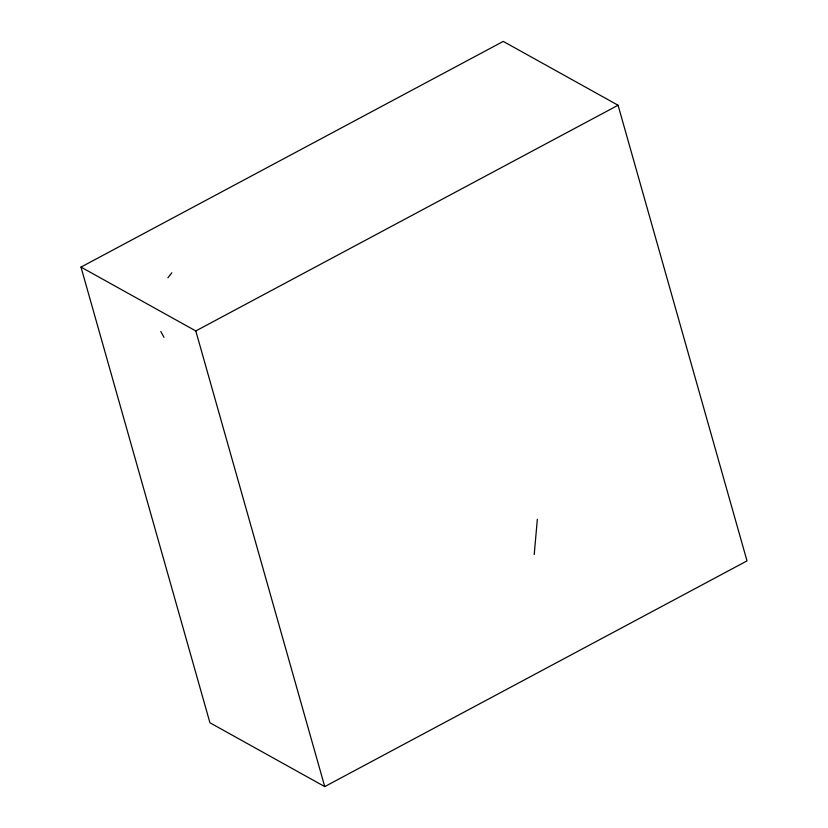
<?xml version="1.0" encoding="UTF-8"?>
<svg xmlns="http://www.w3.org/2000/svg" width="828" height="828" viewBox="0 0 828 828"><rect width="100%" height="100%" fill="white"/><g stroke="black" fill="none" stroke-linecap="round" stroke-linejoin="round"><path stroke-width="1.24" d="M534.205 554.481L537.351 519.27M167.898 277.794L171.841 272.785M80.989 267.102L503.258 41.4L618.071 105.239L747.011 560.898L324.742 786.6L209.929 722.761L80.989 267.102L195.801 330.941L324.742 786.6M195.801 330.941L618.071 105.239M163.996 337.317L160.787 331.5"/></g></svg>
